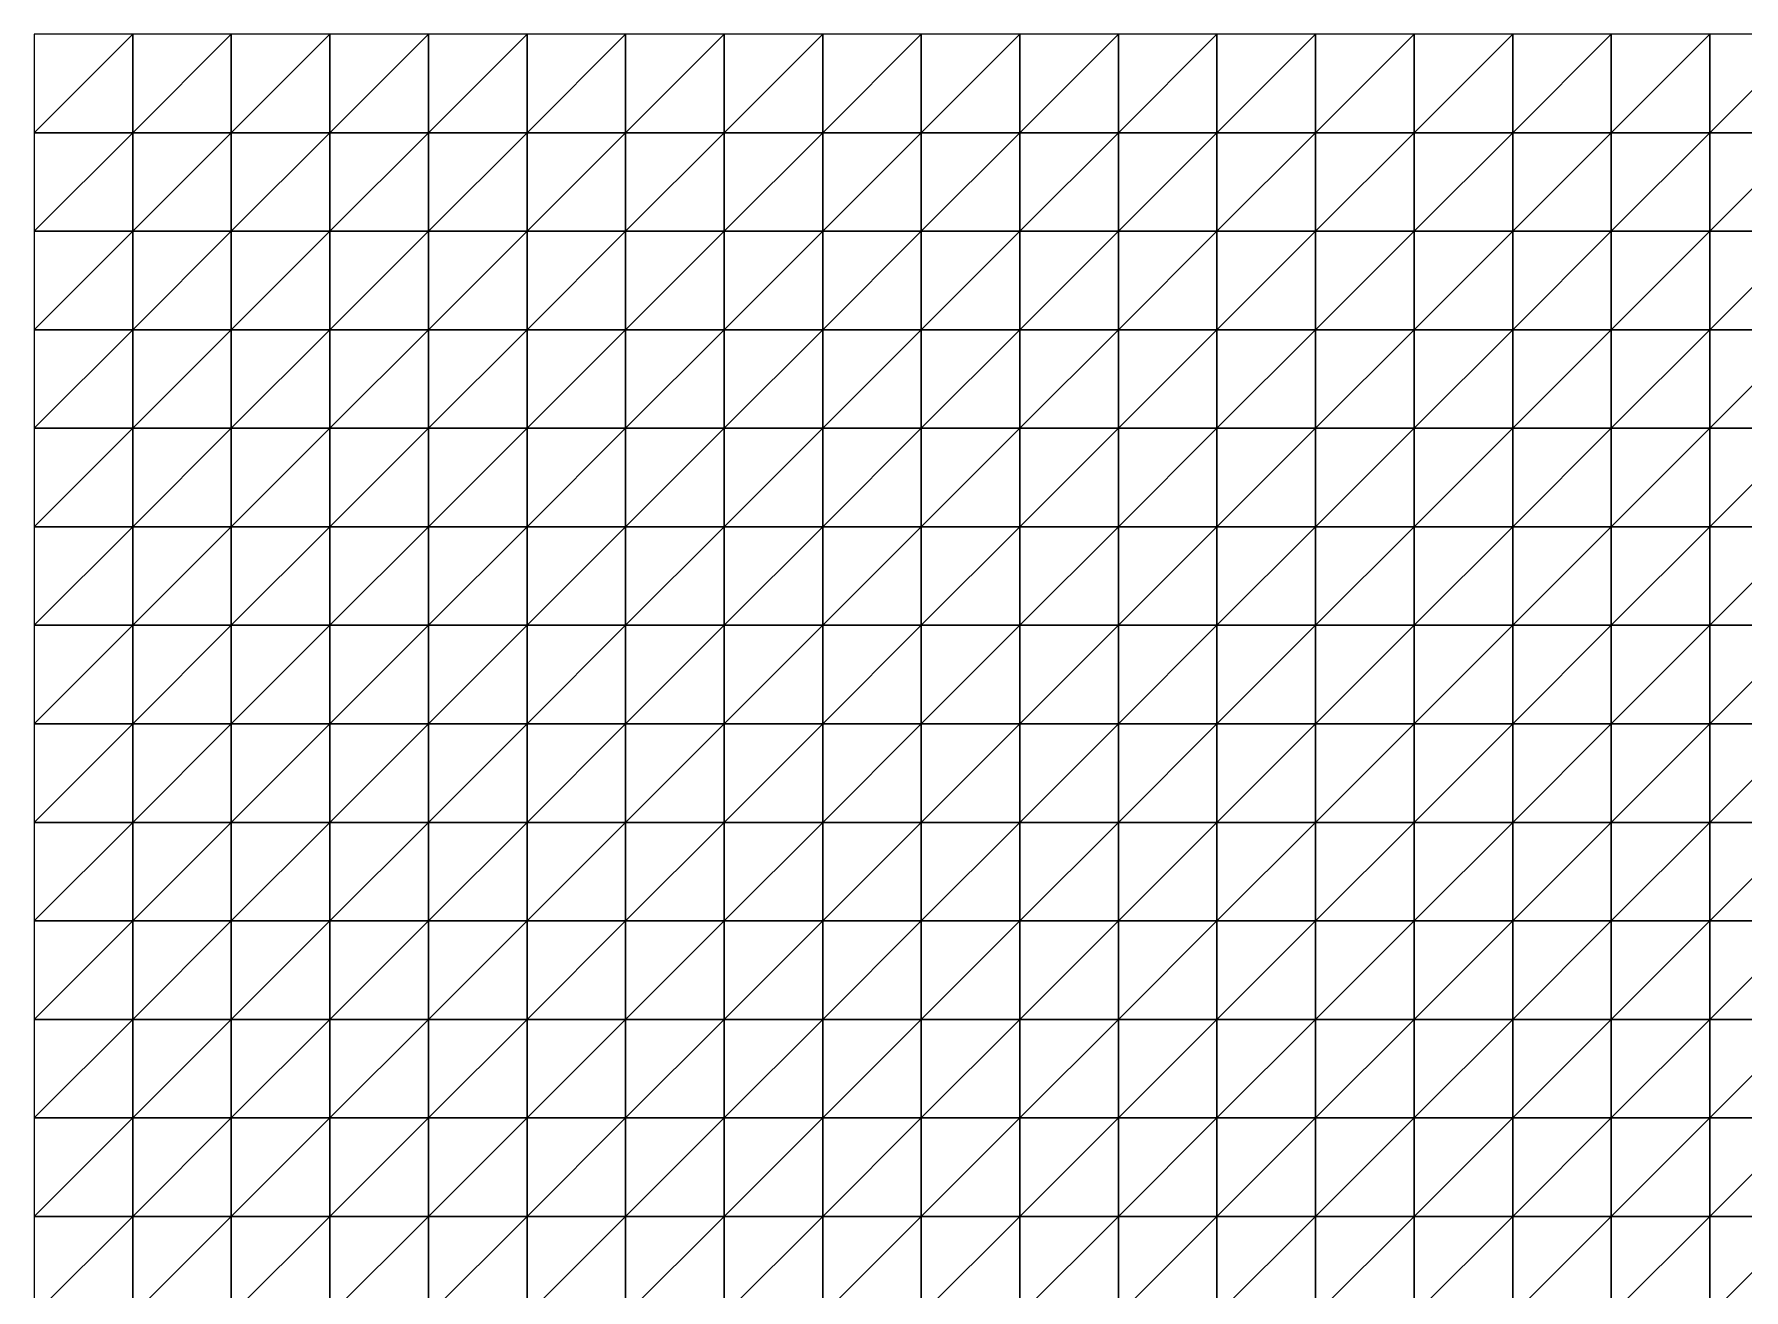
# Model space of a CAD drawing. Extents: x 504700 to 505400, y 9011750 to 9012250.
# Drawn here: x 504700 to 504873.5, y 9012122.6 to 9012250 of the extents above; entities that cross this region are included whole.
import ezdxf

# ---------------------------------------------------------------- set-up
doc = ezdxf.new("R2010")
doc.units = 0

msp = doc.modelspace()

# ---------------------------------------------------------------- linework, layer by layer
at = {"layer": 'PIT_FASE1'}
for points in [[(504700, 9012240, 313.41), (504710, 9012240, 313.94), (504710, 9012250, 314.05)], [(504700, 9012240, 313.41), (504710, 9012250, 314.05), (504700, 9012250, 313.52)], [(504710, 9012240, 313.94), (504720, 9012240, 314.56), (504720, 9012250, 314.68)], [(504710, 9012240, 313.94), (504720, 9012250, 314.68), (504710, 9012250, 314.05)], [(504720, 9012240, 314.56), (504730, 9012240, 315.24), (504730, 9012250, 315.36)], [(504720, 9012240, 314.56), (504730, 9012250, 315.36), (504720, 9012250, 314.68)], [(504730, 9012240, 315.24), (504740, 9012240, 315.96), (504740, 9012250, 316.08)], [(504730, 9012240, 315.24), (504740, 9012250, 316.08), (504730, 9012250, 315.36)], [(504740, 9012240, 315.96), (504750, 9012240, 316.7), (504750, 9012250, 316.82)], [(504740, 9012240, 315.96), (504750, 9012250, 316.82), (504740, 9012250, 316.08)], [(504750, 9012240, 316.7), (504760, 9012240, 317.42), (504760, 9012250, 317.54)], [(504750, 9012240, 316.7), (504760, 9012250, 317.54), (504750, 9012250, 316.82)], [(504760, 9012240, 317.42), (504770, 9012240, 318.1), (504770, 9012250, 318.22)], [(504760, 9012240, 317.42), (504770, 9012250, 318.22), (504760, 9012250, 317.54)], [(504770, 9012240, 318.1), (504780, 9012240, 318.72), (504780, 9012250, 318.84)], [(504770, 9012240, 318.1), (504780, 9012250, 318.84), (504770, 9012250, 318.22)], [(504780, 9012240, 318.72), (504790, 9012240, 319.27), (504790, 9012250, 319.39)], [(504780, 9012240, 318.72), (504790, 9012250, 319.39), (504780, 9012250, 318.84)], [(504790, 9012240, 319.27), (504800, 9012240, 319.72), (504800, 9012250, 319.83)], [(504790, 9012240, 319.27), (504800, 9012250, 319.83), (504790, 9012250, 319.39)], [(504800, 9012240, 319.72), (504810, 9012240, 320.09), (504810, 9012250, 320.19)], [(504800, 9012240, 319.72), (504810, 9012250, 320.19), (504800, 9012250, 319.83)], [(504810, 9012240, 320.09), (504820, 9012240, 320.34), (504820, 9012250, 320.43)], [(504810, 9012240, 320.09), (504820, 9012250, 320.43), (504810, 9012250, 320.19)], [(504820, 9012240, 320.34), (504830, 9012240, 320.51), (504830, 9012250, 320.6)], [(504820, 9012240, 320.34), (504830, 9012250, 320.6), (504820, 9012250, 320.43)], [(504830, 9012240, 320.51), (504840, 9012240, 320.59), (504840, 9012250, 320.66)], [(504830, 9012240, 320.51), (504840, 9012250, 320.66), (504830, 9012250, 320.6)], [(504840, 9012240, 320.59), (504850, 9012240, 320.61), (504850, 9012250, 320.67)], [(504840, 9012240, 320.59), (504850, 9012250, 320.67), (504840, 9012250, 320.66)], [(504850, 9012240, 320.61), (504860, 9012240, 320.57), (504860, 9012250, 320.62)], [(504850, 9012240, 320.61), (504860, 9012250, 320.62), (504850, 9012250, 320.67)], [(504860, 9012240, 320.57), (504870, 9012240, 320.51), (504870, 9012250, 320.55)], [(504860, 9012240, 320.57), (504870, 9012250, 320.55), (504860, 9012250, 320.62)], [(504870, 9012240, 320.51), (504880, 9012240, 320.46), (504880, 9012250, 320.49)], [(504870, 9012240, 320.51), (504880, 9012250, 320.49), (504870, 9012250, 320.55)], [(504700, 9012230, 313.31), (504710, 9012230, 313.83), (504710, 9012240, 313.94)], [(504700, 9012230, 313.31), (504710, 9012240, 313.94), (504700, 9012240, 313.41)], [(504710, 9012230, 313.83), (504720, 9012230, 314.45), (504720, 9012240, 314.56)], [(504710, 9012230, 313.83), (504720, 9012240, 314.56), (504710, 9012240, 313.94)], [(504720, 9012230, 314.45), (504730, 9012230, 315.12), (504730, 9012240, 315.24)], [(504720, 9012230, 314.45), (504730, 9012240, 315.24), (504720, 9012240, 314.56)], [(504730, 9012230, 315.12), (504740, 9012230, 315.84), (504740, 9012240, 315.96)], [(504730, 9012230, 315.12), (504740, 9012240, 315.96), (504730, 9012240, 315.24)], [(504740, 9012230, 315.84), (504750, 9012230, 316.58), (504750, 9012240, 316.7)], [(504740, 9012230, 315.84), (504750, 9012240, 316.7), (504740, 9012240, 315.96)], [(504750, 9012230, 316.58), (504760, 9012230, 317.3), (504760, 9012240, 317.42)], [(504750, 9012230, 316.58), (504760, 9012240, 317.42), (504750, 9012240, 316.7)], [(504760, 9012230, 317.3), (504770, 9012230, 317.99), (504770, 9012240, 318.1)], [(504760, 9012230, 317.3), (504770, 9012240, 318.1), (504760, 9012240, 317.42)], [(504770, 9012230, 317.99), (504780, 9012230, 318.61), (504780, 9012240, 318.72)], [(504770, 9012230, 317.99), (504780, 9012240, 318.72), (504770, 9012240, 318.1)], [(504780, 9012230, 318.61), (504790, 9012230, 319.17), (504790, 9012240, 319.27)], [(504780, 9012230, 318.61), (504790, 9012240, 319.27), (504780, 9012240, 318.72)], [(504790, 9012230, 319.17), (504800, 9012230, 319.62), (504800, 9012240, 319.72)], [(504790, 9012230, 319.17), (504800, 9012240, 319.72), (504790, 9012240, 319.27)], [(504800, 9012230, 319.62), (504810, 9012230, 319.99), (504810, 9012240, 320.09)], [(504800, 9012230, 319.62), (504810, 9012240, 320.09), (504800, 9012240, 319.72)], [(504810, 9012230, 319.99), (504820, 9012230, 320.25), (504820, 9012240, 320.34)], [(504810, 9012230, 319.99), (504820, 9012240, 320.34), (504810, 9012240, 320.09)], [(504820, 9012230, 320.25), (504830, 9012230, 320.43), (504830, 9012240, 320.51)], [(504820, 9012230, 320.25), (504830, 9012240, 320.51), (504820, 9012240, 320.34)], [(504830, 9012230, 320.43), (504840, 9012230, 320.52), (504840, 9012240, 320.59)], [(504830, 9012230, 320.43), (504840, 9012240, 320.59), (504830, 9012240, 320.51)], [(504840, 9012230, 320.52), (504850, 9012230, 320.54), (504850, 9012240, 320.61)], [(504840, 9012230, 320.52), (504850, 9012240, 320.61), (504840, 9012240, 320.59)], [(504850, 9012230, 320.54), (504860, 9012230, 320.52), (504860, 9012240, 320.57)], [(504850, 9012230, 320.54), (504860, 9012240, 320.57), (504850, 9012240, 320.61)], [(504860, 9012230, 320.52), (504870, 9012230, 320.48), (504870, 9012240, 320.51)], [(504860, 9012230, 320.52), (504870, 9012240, 320.51), (504860, 9012240, 320.57)], [(504870, 9012230, 320.48), (504880, 9012230, 320.43), (504880, 9012240, 320.46)], [(504870, 9012230, 320.48), (504880, 9012240, 320.46), (504870, 9012240, 320.51)], [(504700, 9012220, 313.21), (504710, 9012220, 313.72), (504710, 9012230, 313.83)], [(504700, 9012220, 313.21), (504710, 9012230, 313.83), (504700, 9012230, 313.31)], [(504710, 9012220, 313.72), (504720, 9012220, 314.34), (504720, 9012230, 314.45)], [(504710, 9012220, 313.72), (504720, 9012230, 314.45), (504710, 9012230, 313.83)], [(504720, 9012220, 314.34), (504730, 9012220, 315.01), (504730, 9012230, 315.12)], [(504720, 9012220, 314.34), (504730, 9012230, 315.12), (504720, 9012230, 314.45)], [(504730, 9012220, 315.01), (504740, 9012220, 315.73), (504740, 9012230, 315.84)], [(504730, 9012220, 315.01), (504740, 9012230, 315.84), (504730, 9012230, 315.12)], [(504740, 9012220, 315.73), (504750, 9012220, 316.46), (504750, 9012230, 316.58)], [(504740, 9012220, 315.73), (504750, 9012230, 316.58), (504740, 9012230, 315.84)], [(504750, 9012220, 316.46), (504760, 9012220, 317.18), (504760, 9012230, 317.3)], [(504750, 9012220, 316.46), (504760, 9012230, 317.3), (504750, 9012230, 316.58)], [(504760, 9012220, 317.18), (504770, 9012220, 317.88), (504770, 9012230, 317.99)], [(504760, 9012220, 317.18), (504770, 9012230, 317.99), (504760, 9012230, 317.3)], [(504770, 9012220, 317.88), (504780, 9012220, 318.5), (504780, 9012230, 318.61)], [(504770, 9012220, 317.88), (504780, 9012230, 318.61), (504770, 9012230, 317.99)], [(504780, 9012220, 318.5), (504790, 9012220, 319.06), (504790, 9012230, 319.17)], [(504780, 9012220, 318.5), (504790, 9012230, 319.17), (504780, 9012230, 318.61)], [(504790, 9012220, 319.06), (504800, 9012220, 319.52), (504800, 9012230, 319.62)], [(504790, 9012220, 319.06), (504800, 9012230, 319.62), (504790, 9012230, 319.17)], [(504800, 9012220, 319.52), (504810, 9012220, 319.9), (504810, 9012230, 319.99)], [(504800, 9012220, 319.52), (504810, 9012230, 319.99), (504800, 9012230, 319.62)], [(504810, 9012220, 319.9), (504820, 9012220, 320.17), (504820, 9012230, 320.25)], [(504810, 9012220, 319.9), (504820, 9012230, 320.25), (504810, 9012230, 319.99)], [(504820, 9012220, 320.17), (504830, 9012220, 320.36), (504830, 9012230, 320.43)], [(504820, 9012220, 320.17), (504830, 9012230, 320.43), (504820, 9012230, 320.25)], [(504830, 9012220, 320.36), (504840, 9012220, 320.45), (504840, 9012230, 320.52)], [(504830, 9012220, 320.36), (504840, 9012230, 320.52), (504830, 9012230, 320.43)], [(504840, 9012220, 320.45), (504850, 9012220, 320.49), (504850, 9012230, 320.54)], [(504840, 9012220, 320.45), (504850, 9012230, 320.54), (504840, 9012230, 320.52)], [(504850, 9012220, 320.49), (504860, 9012220, 320.48), (504860, 9012230, 320.52)], [(504850, 9012220, 320.49), (504860, 9012230, 320.52), (504850, 9012230, 320.54)], [(504860, 9012220, 320.48), (504870, 9012220, 320.44), (504870, 9012230, 320.48)], [(504860, 9012220, 320.48), (504870, 9012230, 320.48), (504860, 9012230, 320.52)], [(504870, 9012220, 320.44), (504880, 9012220, 320.42), (504880, 9012230, 320.43)], [(504870, 9012220, 320.44), (504880, 9012230, 320.43), (504870, 9012230, 320.48)], [(504700, 9012210, 313.11), (504710, 9012210, 313.63), (504710, 9012220, 313.72)], [(504700, 9012210, 313.11), (504710, 9012220, 313.72), (504700, 9012220, 313.21)], [(504710, 9012210, 313.63), (504720, 9012210, 314.24), (504720, 9012220, 314.34)], [(504710, 9012210, 313.63), (504720, 9012220, 314.34), (504710, 9012220, 313.72)], [(504720, 9012210, 314.24), (504730, 9012210, 314.91), (504730, 9012220, 315.01)], [(504720, 9012210, 314.24), (504730, 9012220, 315.01), (504720, 9012220, 314.34)], [(504730, 9012210, 314.91), (504740, 9012210, 315.63), (504740, 9012220, 315.73)], [(504730, 9012210, 314.91), (504740, 9012220, 315.73), (504730, 9012220, 315.01)], [(504740, 9012210, 315.63), (504750, 9012210, 316.36), (504750, 9012220, 316.46)], [(504740, 9012210, 315.63), (504750, 9012220, 316.46), (504740, 9012220, 315.73)], [(504750, 9012210, 316.36), (504760, 9012210, 317.08), (504760, 9012220, 317.18)], [(504750, 9012210, 316.36), (504760, 9012220, 317.18), (504750, 9012220, 316.46)], [(504760, 9012210, 317.08), (504770, 9012210, 317.77), (504770, 9012220, 317.88)], [(504760, 9012210, 317.08), (504770, 9012220, 317.88), (504760, 9012220, 317.18)], [(504770, 9012210, 317.77), (504780, 9012210, 318.4), (504780, 9012220, 318.5)], [(504770, 9012210, 317.77), (504780, 9012220, 318.5), (504770, 9012220, 317.88)], [(504780, 9012210, 318.4), (504790, 9012210, 318.97), (504790, 9012220, 319.06)], [(504780, 9012210, 318.4), (504790, 9012220, 319.06), (504780, 9012220, 318.5)], [(504790, 9012210, 318.97), (504800, 9012210, 319.43), (504800, 9012220, 319.52)], [(504790, 9012210, 318.97), (504800, 9012220, 319.52), (504790, 9012220, 319.06)], [(504800, 9012210, 319.43), (504810, 9012210, 319.82), (504810, 9012220, 319.9)], [(504800, 9012210, 319.43), (504810, 9012220, 319.9), (504800, 9012220, 319.52)], [(504810, 9012210, 319.82), (504820, 9012210, 320.09), (504820, 9012220, 320.17)], [(504810, 9012210, 319.82), (504820, 9012220, 320.17), (504810, 9012220, 319.9)], [(504820, 9012210, 320.09), (504830, 9012210, 320.29), (504830, 9012220, 320.36)], [(504820, 9012210, 320.09), (504830, 9012220, 320.36), (504820, 9012220, 320.17)], [(504830, 9012210, 320.29), (504840, 9012210, 320.39), (504840, 9012220, 320.45)], [(504830, 9012210, 320.29), (504840, 9012220, 320.45), (504830, 9012220, 320.36)], [(504840, 9012210, 320.39), (504850, 9012210, 320.44), (504850, 9012220, 320.49)], [(504840, 9012210, 320.39), (504850, 9012220, 320.49), (504840, 9012220, 320.45)], [(504850, 9012210, 320.44), (504860, 9012210, 320.44), (504860, 9012220, 320.48)], [(504850, 9012210, 320.44), (504860, 9012220, 320.48), (504850, 9012220, 320.49)], [(504860, 9012210, 320.44), (504870, 9012210, 320.42), (504870, 9012220, 320.44)], [(504860, 9012210, 320.44), (504870, 9012220, 320.44), (504860, 9012220, 320.48)], [(504870, 9012210, 320.42), (504880, 9012210, 320.4), (504880, 9012220, 320.42)], [(504870, 9012210, 320.42), (504880, 9012220, 320.42), (504870, 9012220, 320.44)], [(504700, 9012200, 313.03), (504710, 9012200, 313.54), (504710, 9012210, 313.63)], [(504700, 9012200, 313.03), (504710, 9012210, 313.63), (504700, 9012210, 313.11)], [(504710, 9012200, 313.54), (504720, 9012200, 314.15), (504720, 9012210, 314.24)], [(504710, 9012200, 313.54), (504720, 9012210, 314.24), (504710, 9012210, 313.63)], [(504720, 9012200, 314.15), (504730, 9012200, 314.81), (504730, 9012210, 314.91)], [(504720, 9012200, 314.15), (504730, 9012210, 314.91), (504720, 9012210, 314.24)], [(504730, 9012200, 314.81), (504740, 9012200, 315.53), (504740, 9012210, 315.63)], [(504730, 9012200, 314.81), (504740, 9012210, 315.63), (504730, 9012210, 314.91)], [(504740, 9012200, 315.53), (504750, 9012200, 316.26), (504750, 9012210, 316.36)], [(504740, 9012200, 315.53), (504750, 9012210, 316.36), (504740, 9012210, 315.63)], [(504750, 9012200, 316.26), (504760, 9012200, 316.98), (504760, 9012210, 317.08)], [(504750, 9012200, 316.26), (504760, 9012210, 317.08), (504750, 9012210, 316.36)], [(504760, 9012200, 316.98), (504770, 9012200, 317.68), (504770, 9012210, 317.77)], [(504760, 9012200, 316.98), (504770, 9012210, 317.77), (504760, 9012210, 317.08)], [(504770, 9012200, 317.68), (504780, 9012200, 318.31), (504780, 9012210, 318.4)], [(504770, 9012200, 317.68), (504780, 9012210, 318.4), (504770, 9012210, 317.77)], [(504780, 9012200, 318.31), (504790, 9012200, 318.88), (504790, 9012210, 318.97)], [(504780, 9012200, 318.31), (504790, 9012210, 318.97), (504780, 9012210, 318.4)], [(504790, 9012200, 318.88), (504800, 9012200, 319.35), (504800, 9012210, 319.43)], [(504790, 9012200, 318.88), (504800, 9012210, 319.43), (504790, 9012210, 318.97)], [(504800, 9012200, 319.35), (504810, 9012200, 319.74), (504810, 9012210, 319.82)], [(504800, 9012200, 319.35), (504810, 9012210, 319.82), (504800, 9012210, 319.43)], [(504810, 9012200, 319.74), (504820, 9012200, 320.02), (504820, 9012210, 320.09)], [(504810, 9012200, 319.74), (504820, 9012210, 320.09), (504810, 9012210, 319.82)], [(504820, 9012200, 320.02), (504830, 9012200, 320.22), (504830, 9012210, 320.29)], [(504820, 9012200, 320.02), (504830, 9012210, 320.29), (504820, 9012210, 320.09)], [(504830, 9012200, 320.22), (504840, 9012200, 320.34), (504840, 9012210, 320.39)], [(504830, 9012200, 320.22), (504840, 9012210, 320.39), (504830, 9012210, 320.29)], [(504840, 9012200, 320.34), (504850, 9012200, 320.39), (504850, 9012210, 320.44)], [(504840, 9012200, 320.34), (504850, 9012210, 320.44), (504840, 9012210, 320.39)], [(504850, 9012200, 320.39), (504860, 9012200, 320.4), (504860, 9012210, 320.44)], [(504850, 9012200, 320.39), (504860, 9012210, 320.44), (504850, 9012210, 320.44)], [(504860, 9012200, 320.4), (504870, 9012200, 320.4), (504870, 9012210, 320.42)], [(504860, 9012200, 320.4), (504870, 9012210, 320.42), (504860, 9012210, 320.44)], [(504870, 9012200, 320.4), (504880, 9012200, 320.39), (504880, 9012210, 320.4)], [(504870, 9012200, 320.4), (504880, 9012210, 320.4), (504870, 9012210, 320.42)], [(504700, 9012190, 312.95), (504710, 9012190, 313.45), (504710, 9012200, 313.54)], [(504700, 9012190, 312.95), (504710, 9012200, 313.54), (504700, 9012200, 313.03)], [(504710, 9012190, 313.45), (504720, 9012190, 314.06), (504720, 9012200, 314.15)], [(504710, 9012190, 313.45), (504720, 9012200, 314.15), (504710, 9012200, 313.54)], [(504720, 9012190, 314.06), (504730, 9012190, 314.72), (504730, 9012200, 314.81)], [(504720, 9012190, 314.06), (504730, 9012200, 314.81), (504720, 9012200, 314.15)], [(504730, 9012190, 314.72), (504740, 9012190, 315.44), (504740, 9012200, 315.53)], [(504730, 9012190, 314.72), (504740, 9012200, 315.53), (504730, 9012200, 314.81)], [(504740, 9012190, 315.44), (504750, 9012190, 316.17), (504750, 9012200, 316.26)], [(504740, 9012190, 315.44), (504750, 9012200, 316.26), (504740, 9012200, 315.53)], [(504750, 9012190, 316.17), (504760, 9012190, 316.9), (504760, 9012200, 316.98)], [(504750, 9012190, 316.17), (504760, 9012200, 316.98), (504750, 9012200, 316.26)], [(504760, 9012190, 316.9), (504770, 9012190, 317.59), (504770, 9012200, 317.68)], [(504760, 9012190, 316.9), (504770, 9012200, 317.68), (504760, 9012200, 316.98)], [(504770, 9012190, 317.59), (504780, 9012190, 318.22), (504780, 9012200, 318.31)], [(504770, 9012190, 317.59), (504780, 9012200, 318.31), (504770, 9012200, 317.68)], [(504780, 9012190, 318.22), (504790, 9012190, 318.8), (504790, 9012200, 318.88)], [(504780, 9012190, 318.22), (504790, 9012200, 318.88), (504780, 9012200, 318.31)], [(504790, 9012190, 318.8), (504800, 9012190, 319.27), (504800, 9012200, 319.35)], [(504790, 9012190, 318.8), (504800, 9012200, 319.35), (504790, 9012200, 318.88)], [(504800, 9012190, 319.27), (504810, 9012190, 319.67), (504810, 9012200, 319.74)], [(504800, 9012190, 319.27), (504810, 9012200, 319.74), (504800, 9012200, 319.35)], [(504810, 9012190, 319.67), (504820, 9012190, 319.96), (504820, 9012200, 320.02)], [(504810, 9012190, 319.67), (504820, 9012200, 320.02), (504810, 9012200, 319.74)], [(504820, 9012190, 319.96), (504830, 9012190, 320.17), (504830, 9012200, 320.22)], [(504820, 9012190, 319.96), (504830, 9012200, 320.22), (504820, 9012200, 320.02)], [(504830, 9012190, 320.17), (504840, 9012190, 320.29), (504840, 9012200, 320.34)], [(504830, 9012190, 320.17), (504840, 9012200, 320.34), (504830, 9012200, 320.22)], [(504840, 9012190, 320.29), (504850, 9012190, 320.36), (504850, 9012200, 320.39)], [(504840, 9012190, 320.29), (504850, 9012200, 320.39), (504840, 9012200, 320.34)], [(504850, 9012190, 320.36), (504860, 9012190, 320.38), (504860, 9012200, 320.4)], [(504850, 9012190, 320.36), (504860, 9012200, 320.4), (504850, 9012200, 320.39)], [(504860, 9012190, 320.38), (504870, 9012190, 320.38), (504870, 9012200, 320.4)], [(504860, 9012190, 320.38), (504870, 9012200, 320.4), (504860, 9012200, 320.4)], [(504870, 9012190, 320.38), (504880, 9012190, 320.39), (504880, 9012200, 320.39)], [(504870, 9012190, 320.38), (504880, 9012200, 320.39), (504870, 9012200, 320.4)], [(504700, 9012180, 312.88), (504710, 9012180, 313.38), (504710, 9012190, 313.45)], [(504700, 9012180, 312.88), (504710, 9012190, 313.45), (504700, 9012190, 312.95)], [(504710, 9012180, 313.38), (504720, 9012180, 313.99), (504720, 9012190, 314.06)], [(504710, 9012180, 313.38), (504720, 9012190, 314.06), (504710, 9012190, 313.45)], [(504720, 9012180, 313.99), (504730, 9012180, 314.65), (504730, 9012190, 314.72)], [(504720, 9012180, 313.99), (504730, 9012190, 314.72), (504720, 9012190, 314.06)], [(504730, 9012180, 314.65), (504740, 9012180, 315.36), (504740, 9012190, 315.44)], [(504730, 9012180, 314.65), (504740, 9012190, 315.44), (504730, 9012190, 314.72)], [(504740, 9012180, 315.36), (504750, 9012180, 316.09), (504750, 9012190, 316.17)], [(504740, 9012180, 315.36), (504750, 9012190, 316.17), (504740, 9012190, 315.44)], [(504750, 9012180, 316.09), (504760, 9012180, 316.81), (504760, 9012190, 316.9)], [(504750, 9012180, 316.09), (504760, 9012190, 316.9), (504750, 9012190, 316.17)], [(504760, 9012180, 316.81), (504770, 9012180, 317.51), (504770, 9012190, 317.59)], [(504760, 9012180, 316.81), (504770, 9012190, 317.59), (504760, 9012190, 316.9)], [(504770, 9012180, 317.51), (504780, 9012180, 318.15), (504780, 9012190, 318.22)], [(504770, 9012180, 317.51), (504780, 9012190, 318.22), (504770, 9012190, 317.59)], [(504780, 9012180, 318.15), (504790, 9012180, 318.72), (504790, 9012190, 318.8)], [(504780, 9012180, 318.15), (504790, 9012190, 318.8), (504780, 9012190, 318.22)], [(504790, 9012180, 318.72), (504800, 9012180, 319.2), (504800, 9012190, 319.27)], [(504790, 9012180, 318.72), (504800, 9012190, 319.27), (504790, 9012190, 318.8)], [(504800, 9012180, 319.2), (504810, 9012180, 319.61), (504810, 9012190, 319.67)], [(504800, 9012180, 319.2), (504810, 9012190, 319.67), (504800, 9012190, 319.27)], [(504810, 9012180, 319.61), (504820, 9012180, 319.9), (504820, 9012190, 319.96)], [(504810, 9012180, 319.61), (504820, 9012190, 319.96), (504810, 9012190, 319.67)], [(504820, 9012180, 319.9), (504830, 9012180, 320.12), (504830, 9012190, 320.17)], [(504820, 9012180, 319.9), (504830, 9012190, 320.17), (504820, 9012190, 319.96)], [(504830, 9012180, 320.12), (504840, 9012180, 320.25), (504840, 9012190, 320.29)], [(504830, 9012180, 320.12), (504840, 9012190, 320.29), (504830, 9012190, 320.17)], [(504840, 9012180, 320.25), (504850, 9012180, 320.33), (504850, 9012190, 320.36)], [(504840, 9012180, 320.25), (504850, 9012190, 320.36), (504840, 9012190, 320.29)], [(504850, 9012180, 320.33), (504860, 9012180, 320.36), (504860, 9012190, 320.38)], [(504850, 9012180, 320.33), (504860, 9012190, 320.38), (504850, 9012190, 320.36)], [(504860, 9012180, 320.36), (504870, 9012180, 320.37), (504870, 9012190, 320.38)], [(504860, 9012180, 320.36), (504870, 9012190, 320.38), (504860, 9012190, 320.38)], [(504870, 9012180, 320.37), (504880, 9012180, 320.39), (504880, 9012190, 320.39)], [(504870, 9012180, 320.37), (504880, 9012190, 320.39), (504870, 9012190, 320.38)], [(504700, 9012170, 312.82), (504710, 9012170, 313.32), (504710, 9012180, 313.38)], [(504700, 9012170, 312.82), (504710, 9012180, 313.38), (504700, 9012180, 312.88)], [(504710, 9012170, 313.32), (504720, 9012170, 313.92), (504720, 9012180, 313.99)], [(504710, 9012170, 313.32), (504720, 9012180, 313.99), (504710, 9012180, 313.38)], [(504720, 9012170, 313.92), (504730, 9012170, 314.58), (504730, 9012180, 314.65)], [(504720, 9012170, 313.92), (504730, 9012180, 314.65), (504720, 9012180, 313.99)], [(504730, 9012170, 314.58), (504740, 9012170, 315.29), (504740, 9012180, 315.36)], [(504730, 9012170, 314.58), (504740, 9012180, 315.36), (504730, 9012180, 314.65)], [(504740, 9012170, 315.29), (504750, 9012170, 316.02), (504750, 9012180, 316.09)], [(504740, 9012170, 315.29), (504750, 9012180, 316.09), (504740, 9012180, 315.36)], [(504750, 9012170, 316.02), (504760, 9012170, 316.74), (504760, 9012180, 316.81)], [(504750, 9012170, 316.02), (504760, 9012180, 316.81), (504750, 9012180, 316.09)], [(504760, 9012170, 316.74), (504770, 9012170, 317.44), (504770, 9012180, 317.51)], [(504760, 9012170, 316.74), (504770, 9012180, 317.51), (504760, 9012180, 316.81)], [(504770, 9012170, 317.44), (504780, 9012170, 318.08), (504780, 9012180, 318.15)], [(504770, 9012170, 317.44), (504780, 9012180, 318.15), (504770, 9012180, 317.51)], [(504780, 9012170, 318.08), (504790, 9012170, 318.66), (504790, 9012180, 318.72)], [(504780, 9012170, 318.08), (504790, 9012180, 318.72), (504780, 9012180, 318.15)], [(504790, 9012170, 318.66), (504800, 9012170, 319.14), (504800, 9012180, 319.2)], [(504790, 9012170, 318.66), (504800, 9012180, 319.2), (504790, 9012180, 318.72)], [(504800, 9012170, 319.14), (504810, 9012170, 319.55), (504810, 9012180, 319.61)], [(504800, 9012170, 319.14), (504810, 9012180, 319.61), (504800, 9012180, 319.2)], [(504810, 9012170, 319.55), (504820, 9012170, 319.85), (504820, 9012180, 319.9)], [(504810, 9012170, 319.55), (504820, 9012180, 319.9), (504810, 9012180, 319.61)], [(504820, 9012170, 319.85), (504830, 9012170, 320.08), (504830, 9012180, 320.12)], [(504820, 9012170, 319.85), (504830, 9012180, 320.12), (504820, 9012180, 319.9)], [(504830, 9012170, 320.08), (504840, 9012170, 320.22), (504840, 9012180, 320.25)], [(504830, 9012170, 320.08), (504840, 9012180, 320.25), (504830, 9012180, 320.12)], [(504840, 9012170, 320.22), (504850, 9012170, 320.3), (504850, 9012180, 320.33)], [(504840, 9012170, 320.22), (504850, 9012180, 320.33), (504840, 9012180, 320.25)], [(504850, 9012170, 320.3), (504860, 9012170, 320.34), (504860, 9012180, 320.36)], [(504850, 9012170, 320.3), (504860, 9012180, 320.36), (504850, 9012180, 320.33)], [(504860, 9012170, 320.34), (504870, 9012170, 320.37), (504870, 9012180, 320.37)], [(504860, 9012170, 320.34), (504870, 9012180, 320.37), (504860, 9012180, 320.36)], [(504870, 9012170, 320.37), (504880, 9012170, 320.4), (504880, 9012180, 320.39)], [(504870, 9012170, 320.37), (504880, 9012180, 320.39), (504870, 9012180, 320.37)], [(504700, 9012160, 312.77), (504710, 9012160, 313.26), (504710, 9012170, 313.32)], [(504700, 9012160, 312.77), (504710, 9012170, 313.32), (504700, 9012170, 312.82)], [(504710, 9012160, 313.26), (504720, 9012160, 313.86), (504720, 9012170, 313.92)], [(504710, 9012160, 313.26), (504720, 9012170, 313.92), (504710, 9012170, 313.32)], [(504720, 9012160, 313.86), (504730, 9012160, 314.52), (504730, 9012170, 314.58)], [(504720, 9012160, 313.86), (504730, 9012170, 314.58), (504720, 9012170, 313.92)], [(504730, 9012160, 314.52), (504740, 9012160, 315.23), (504740, 9012170, 315.29)], [(504730, 9012160, 314.52), (504740, 9012170, 315.29), (504730, 9012170, 314.58)], [(504740, 9012160, 315.23), (504750, 9012160, 315.96), (504750, 9012170, 316.02)], [(504740, 9012160, 315.23), (504750, 9012170, 316.02), (504740, 9012170, 315.29)], [(504750, 9012160, 315.96), (504760, 9012160, 316.68), (504760, 9012170, 316.74)], [(504750, 9012160, 315.96), (504760, 9012170, 316.74), (504750, 9012170, 316.02)], [(504760, 9012160, 316.68), (504770, 9012160, 317.38), (504770, 9012170, 317.44)], [(504760, 9012160, 316.68), (504770, 9012170, 317.44), (504760, 9012170, 316.74)], [(504770, 9012160, 317.38), (504780, 9012160, 318.03), (504780, 9012170, 318.08)], [(504770, 9012160, 317.38), (504780, 9012170, 318.08), (504770, 9012170, 317.44)], [(504780, 9012160, 318.03), (504790, 9012160, 318.61), (504790, 9012170, 318.66)], [(504780, 9012160, 318.03), (504790, 9012170, 318.66), (504780, 9012170, 318.08)], [(504790, 9012160, 318.61), (504800, 9012160, 319.1), (504800, 9012170, 319.14)], [(504790, 9012160, 318.61), (504800, 9012170, 319.14), (504790, 9012170, 318.66)], [(504800, 9012160, 319.1), (504810, 9012160, 319.51), (504810, 9012170, 319.55)], [(504800, 9012160, 319.1), (504810, 9012170, 319.55), (504800, 9012170, 319.14)], [(504810, 9012160, 319.51), (504820, 9012160, 319.82), (504820, 9012170, 319.85)], [(504810, 9012160, 319.51), (504820, 9012170, 319.85), (504810, 9012170, 319.55)], [(504820, 9012160, 319.82), (504830, 9012160, 320.05), (504830, 9012170, 320.08)], [(504820, 9012160, 319.82), (504830, 9012170, 320.08), (504820, 9012170, 319.85)], [(504830, 9012160, 320.05), (504840, 9012160, 320.19), (504840, 9012170, 320.22)], [(504830, 9012160, 320.05), (504840, 9012170, 320.22), (504830, 9012170, 320.08)], [(504840, 9012160, 320.19), (504850, 9012160, 320.29), (504850, 9012170, 320.3)], [(504840, 9012160, 320.19), (504850, 9012170, 320.3), (504840, 9012170, 320.22)], [(504850, 9012160, 320.29), (504860, 9012160, 320.34), (504860, 9012170, 320.34)], [(504850, 9012160, 320.29), (504860, 9012170, 320.34), (504850, 9012170, 320.3)], [(504860, 9012160, 320.34), (504870, 9012160, 320.37), (504870, 9012170, 320.37)], [(504860, 9012160, 320.34), (504870, 9012170, 320.37), (504860, 9012170, 320.34)], [(504870, 9012160, 320.37), (504880, 9012160, 320.41), (504880, 9012170, 320.4)], [(504870, 9012160, 320.37), (504880, 9012170, 320.4), (504870, 9012170, 320.37)], [(504700, 9012150, 312.73), (504710, 9012150, 313.22), (504710, 9012160, 313.26)], [(504700, 9012150, 312.73), (504710, 9012160, 313.26), (504700, 9012160, 312.77)], [(504710, 9012150, 313.22), (504720, 9012150, 313.81), (504720, 9012160, 313.86)], [(504710, 9012150, 313.22), (504720, 9012160, 313.86), (504710, 9012160, 313.26)], [(504720, 9012150, 313.81), (504730, 9012150, 314.47), (504730, 9012160, 314.52)], [(504720, 9012150, 313.81), (504730, 9012160, 314.52), (504720, 9012160, 313.86)], [(504730, 9012150, 314.47), (504740, 9012150, 315.18), (504740, 9012160, 315.23)], [(504730, 9012150, 314.47), (504740, 9012160, 315.23), (504730, 9012160, 314.52)], [(504740, 9012150, 315.18), (504750, 9012150, 315.91), (504750, 9012160, 315.96)], [(504740, 9012150, 315.18), (504750, 9012160, 315.96), (504740, 9012160, 315.23)], [(504750, 9012150, 315.91), (504760, 9012150, 316.63), (504760, 9012160, 316.68)], [(504750, 9012150, 315.91), (504760, 9012160, 316.68), (504750, 9012160, 315.96)], [(504760, 9012150, 316.63), (504770, 9012150, 317.33), (504770, 9012160, 317.38)], [(504760, 9012150, 316.63), (504770, 9012160, 317.38), (504760, 9012160, 316.68)], [(504770, 9012150, 317.33), (504780, 9012150, 317.98), (504780, 9012160, 318.03)], [(504770, 9012150, 317.33), (504780, 9012160, 318.03), (504770, 9012160, 317.38)], [(504780, 9012150, 317.98), (504790, 9012150, 318.57), (504790, 9012160, 318.61)], [(504780, 9012150, 317.98), (504790, 9012160, 318.61), (504780, 9012160, 318.03)], [(504790, 9012150, 318.57), (504800, 9012150, 319.06), (504800, 9012160, 319.1)], [(504790, 9012150, 318.57), (504800, 9012160, 319.1), (504790, 9012160, 318.61)], [(504800, 9012150, 319.06), (504810, 9012150, 319.48), (504810, 9012160, 319.51)], [(504800, 9012150, 319.06), (504810, 9012160, 319.51), (504800, 9012160, 319.1)], [(504810, 9012150, 319.48), (504820, 9012150, 319.79), (504820, 9012160, 319.82)], [(504810, 9012150, 319.48), (504820, 9012160, 319.82), (504810, 9012160, 319.51)], [(504820, 9012150, 319.79), (504830, 9012150, 320.03), (504830, 9012160, 320.05)], [(504820, 9012150, 319.79), (504830, 9012160, 320.05), (504820, 9012160, 319.82)], [(504830, 9012150, 320.03), (504840, 9012150, 320.18), (504840, 9012160, 320.19)], [(504830, 9012150, 320.03), (504840, 9012160, 320.19), (504830, 9012160, 320.05)], [(504840, 9012150, 320.18), (504850, 9012150, 320.28), (504850, 9012160, 320.29)], [(504840, 9012150, 320.18), (504850, 9012160, 320.29), (504840, 9012160, 320.19)], [(504850, 9012150, 320.28), (504860, 9012150, 320.34), (504860, 9012160, 320.34)], [(504850, 9012150, 320.28), (504860, 9012160, 320.34), (504850, 9012160, 320.29)], [(504860, 9012150, 320.34), (504870, 9012150, 320.38), (504870, 9012160, 320.37)], [(504860, 9012150, 320.34), (504870, 9012160, 320.37), (504860, 9012160, 320.34)], [(504870, 9012150, 320.38), (504880, 9012150, 320.44), (504880, 9012160, 320.41)], [(504870, 9012150, 320.38), (504880, 9012160, 320.41), (504870, 9012160, 320.37)], [(504700, 9012140, 312.7), (504710, 9012140, 313.19), (504710, 9012150, 313.22)], [(504700, 9012140, 312.7), (504710, 9012150, 313.22), (504700, 9012150, 312.73)], [(504710, 9012140, 313.19), (504720, 9012140, 313.78), (504720, 9012150, 313.81)], [(504710, 9012140, 313.19), (504720, 9012150, 313.81), (504710, 9012150, 313.22)], [(504720, 9012140, 313.78), (504730, 9012140, 314.43), (504730, 9012150, 314.47)], [(504720, 9012140, 313.78), (504730, 9012150, 314.47), (504720, 9012150, 313.81)], [(504730, 9012140, 314.43), (504740, 9012140, 315.14), (504740, 9012150, 315.18)], [(504730, 9012140, 314.43), (504740, 9012150, 315.18), (504730, 9012150, 314.47)], [(504740, 9012140, 315.14), (504750, 9012140, 315.87), (504750, 9012150, 315.91)], [(504740, 9012140, 315.14), (504750, 9012150, 315.91), (504740, 9012150, 315.18)], [(504750, 9012140, 315.87), (504760, 9012140, 316.59), (504760, 9012150, 316.63)], [(504750, 9012140, 315.87), (504760, 9012150, 316.63), (504750, 9012150, 315.91)], [(504760, 9012140, 316.59), (504770, 9012140, 317.3), (504770, 9012150, 317.33)], [(504760, 9012140, 316.59), (504770, 9012150, 317.33), (504760, 9012150, 316.63)], [(504770, 9012140, 317.3), (504780, 9012140, 317.95), (504780, 9012150, 317.98)], [(504770, 9012140, 317.3), (504780, 9012150, 317.98), (504770, 9012150, 317.33)], [(504780, 9012140, 317.95), (504790, 9012140, 318.53), (504790, 9012150, 318.57)], [(504780, 9012140, 317.95), (504790, 9012150, 318.57), (504780, 9012150, 317.98)], [(504790, 9012140, 318.53), (504800, 9012140, 319.03), (504800, 9012150, 319.06)], [(504790, 9012140, 318.53), (504800, 9012150, 319.06), (504790, 9012150, 318.57)], [(504800, 9012140, 319.03), (504810, 9012140, 319.45), (504810, 9012150, 319.48)], [(504800, 9012140, 319.03), (504810, 9012150, 319.48), (504800, 9012150, 319.06)], [(504810, 9012140, 319.45), (504820, 9012140, 319.77), (504820, 9012150, 319.79)], [(504810, 9012140, 319.45), (504820, 9012150, 319.79), (504810, 9012150, 319.48)], [(504820, 9012140, 319.77), (504830, 9012140, 320.02), (504830, 9012150, 320.03)], [(504820, 9012140, 319.77), (504830, 9012150, 320.03), (504820, 9012150, 319.79)], [(504830, 9012140, 320.02), (504840, 9012140, 320.18), (504840, 9012150, 320.18)], [(504830, 9012140, 320.02), (504840, 9012150, 320.18), (504830, 9012150, 320.03)], [(504840, 9012140, 320.18), (504850, 9012140, 320.29), (504850, 9012150, 320.28)], [(504840, 9012140, 320.18), (504850, 9012150, 320.28), (504840, 9012150, 320.18)], [(504850, 9012140, 320.29), (504860, 9012140, 320.35), (504860, 9012150, 320.34)], [(504850, 9012140, 320.29), (504860, 9012150, 320.34), (504850, 9012150, 320.28)], [(504860, 9012140, 320.35), (504870, 9012140, 320.41), (504870, 9012150, 320.38)], [(504860, 9012140, 320.35), (504870, 9012150, 320.38), (504860, 9012150, 320.34)], [(504870, 9012140, 320.41), (504880, 9012140, 320.47), (504880, 9012150, 320.44)], [(504870, 9012140, 320.41), (504880, 9012150, 320.44), (504870, 9012150, 320.38)], [(504700, 9012130, 312.69), (504710, 9012130, 313.17), (504710, 9012140, 313.19)], [(504700, 9012130, 312.69), (504710, 9012140, 313.19), (504700, 9012140, 312.7)], [(504710, 9012130, 313.17), (504720, 9012130, 313.76), (504720, 9012140, 313.78)], [(504710, 9012130, 313.17), (504720, 9012140, 313.78), (504710, 9012140, 313.19)], [(504720, 9012130, 313.76), (504730, 9012130, 314.41), (504730, 9012140, 314.43)], [(504720, 9012130, 313.76), (504730, 9012140, 314.43), (504720, 9012140, 313.78)], [(504730, 9012130, 314.41), (504740, 9012130, 315.11), (504740, 9012140, 315.14)], [(504730, 9012130, 314.41), (504740, 9012140, 315.14), (504730, 9012140, 314.43)], [(504740, 9012130, 315.11), (504750, 9012130, 315.84), (504750, 9012140, 315.87)], [(504740, 9012130, 315.11), (504750, 9012140, 315.87), (504740, 9012140, 315.14)], [(504750, 9012130, 315.84), (504760, 9012130, 316.57), (504760, 9012140, 316.59)], [(504750, 9012130, 315.84), (504760, 9012140, 316.59), (504750, 9012140, 315.87)], [(504760, 9012130, 316.57), (504770, 9012130, 317.27), (504770, 9012140, 317.3)], [(504760, 9012130, 316.57), (504770, 9012140, 317.3), (504760, 9012140, 316.59)], [(504770, 9012130, 317.27), (504780, 9012130, 317.92), (504780, 9012140, 317.95)], [(504770, 9012130, 317.27), (504780, 9012140, 317.95), (504770, 9012140, 317.3)], [(504780, 9012130, 317.92), (504790, 9012130, 318.52), (504790, 9012140, 318.53)], [(504780, 9012130, 317.92), (504790, 9012140, 318.53), (504780, 9012140, 317.95)], [(504790, 9012130, 318.52), (504800, 9012130, 319.01), (504800, 9012140, 319.03)], [(504790, 9012130, 318.52), (504800, 9012140, 319.03), (504790, 9012140, 318.53)], [(504800, 9012130, 319.01), (504810, 9012130, 319.44), (504810, 9012140, 319.45)], [(504800, 9012130, 319.01), (504810, 9012140, 319.45), (504800, 9012140, 319.03)], [(504810, 9012130, 319.44), (504820, 9012130, 319.76), (504820, 9012140, 319.77)], [(504810, 9012130, 319.44), (504820, 9012140, 319.77), (504810, 9012140, 319.45)], [(504820, 9012130, 319.76), (504830, 9012130, 320.02), (504830, 9012140, 320.02)], [(504820, 9012130, 319.76), (504830, 9012140, 320.02), (504820, 9012140, 319.77)], [(504830, 9012130, 320.02), (504840, 9012130, 320.18), (504840, 9012140, 320.18)], [(504830, 9012130, 320.02), (504840, 9012140, 320.18), (504830, 9012140, 320.02)], [(504840, 9012130, 320.18), (504850, 9012130, 320.3), (504850, 9012140, 320.29)], [(504840, 9012130, 320.18), (504850, 9012140, 320.29), (504840, 9012140, 320.18)], [(504850, 9012130, 320.3), (504860, 9012130, 320.38), (504860, 9012140, 320.35)], [(504850, 9012130, 320.3), (504860, 9012140, 320.35), (504850, 9012140, 320.29)], [(504860, 9012130, 320.38), (504870, 9012130, 320.44), (504870, 9012140, 320.41)], [(504860, 9012130, 320.38), (504870, 9012140, 320.41), (504860, 9012140, 320.35)], [(504870, 9012130, 320.44), (504880, 9012130, 320.51), (504880, 9012140, 320.47)], [(504870, 9012130, 320.44), (504880, 9012140, 320.47), (504870, 9012140, 320.41)], [(504700, 9012120, 312.68), (504710, 9012120, 313.16), (504710, 9012130, 313.17)], [(504700, 9012120, 312.68), (504710, 9012130, 313.17), (504700, 9012130, 312.69)], [(504710, 9012120, 313.16), (504720, 9012120, 313.75), (504720, 9012130, 313.76)], [(504710, 9012120, 313.16), (504720, 9012130, 313.76), (504710, 9012130, 313.17)], [(504720, 9012120, 313.75), (504730, 9012120, 314.39), (504730, 9012130, 314.41)], [(504720, 9012120, 313.75), (504730, 9012130, 314.41), (504720, 9012130, 313.76)], [(504730, 9012120, 314.39), (504740, 9012120, 315.1), (504740, 9012130, 315.11)], [(504730, 9012120, 314.39), (504740, 9012130, 315.11), (504730, 9012130, 314.41)], [(504740, 9012120, 315.1), (504750, 9012120, 315.83), (504750, 9012130, 315.84)], [(504740, 9012120, 315.1), (504750, 9012130, 315.84), (504740, 9012130, 315.11)], [(504750, 9012120, 315.83), (504760, 9012120, 316.56), (504760, 9012130, 316.57)], [(504750, 9012120, 315.83), (504760, 9012130, 316.57), (504750, 9012130, 315.84)], [(504760, 9012120, 316.56), (504770, 9012120, 317.26), (504770, 9012130, 317.27)], [(504760, 9012120, 316.56), (504770, 9012130, 317.27), (504760, 9012130, 316.57)], [(504770, 9012120, 317.26), (504780, 9012120, 317.91), (504780, 9012130, 317.92)], [(504770, 9012120, 317.26), (504780, 9012130, 317.92), (504770, 9012130, 317.27)], [(504780, 9012120, 317.91), (504790, 9012120, 318.51), (504790, 9012130, 318.52)], [(504780, 9012120, 317.91), (504790, 9012130, 318.52), (504780, 9012130, 317.92)], [(504790, 9012120, 318.51), (504800, 9012120, 319.01), (504800, 9012130, 319.01)], [(504790, 9012120, 318.51), (504800, 9012130, 319.01), (504790, 9012130, 318.52)], [(504800, 9012120, 319.01), (504810, 9012120, 319.44), (504810, 9012130, 319.44)], [(504800, 9012120, 319.01), (504810, 9012130, 319.44), (504800, 9012130, 319.01)], [(504810, 9012120, 319.44), (504820, 9012120, 319.77), (504820, 9012130, 319.76)], [(504810, 9012120, 319.44), (504820, 9012130, 319.76), (504810, 9012130, 319.44)], [(504820, 9012120, 319.77), (504830, 9012120, 320.03), (504830, 9012130, 320.02)], [(504820, 9012120, 319.77), (504830, 9012130, 320.02), (504820, 9012130, 319.76)], [(504830, 9012120, 320.03), (504840, 9012120, 320.2), (504840, 9012130, 320.18)], [(504830, 9012120, 320.03), (504840, 9012130, 320.18), (504830, 9012130, 320.02)], [(504840, 9012120, 320.2), (504850, 9012120, 320.33), (504850, 9012130, 320.3)], [(504840, 9012120, 320.2), (504850, 9012130, 320.3), (504840, 9012130, 320.18)], [(504850, 9012120, 320.33), (504860, 9012120, 320.41), (504860, 9012130, 320.38)], [(504850, 9012120, 320.33), (504860, 9012130, 320.38), (504850, 9012130, 320.3)], [(504860, 9012120, 320.41), (504870, 9012120, 320.48), (504870, 9012130, 320.44)], [(504860, 9012120, 320.41), (504870, 9012130, 320.44), (504860, 9012130, 320.38)], [(504870, 9012120, 320.48), (504880, 9012120, 320.56), (504880, 9012130, 320.51)], [(504870, 9012120, 320.48), (504880, 9012130, 320.51), (504870, 9012130, 320.44)]]:
    msp.add_3dface(points, dxfattribs=at)

doc.saveas('drawing.dxf')
